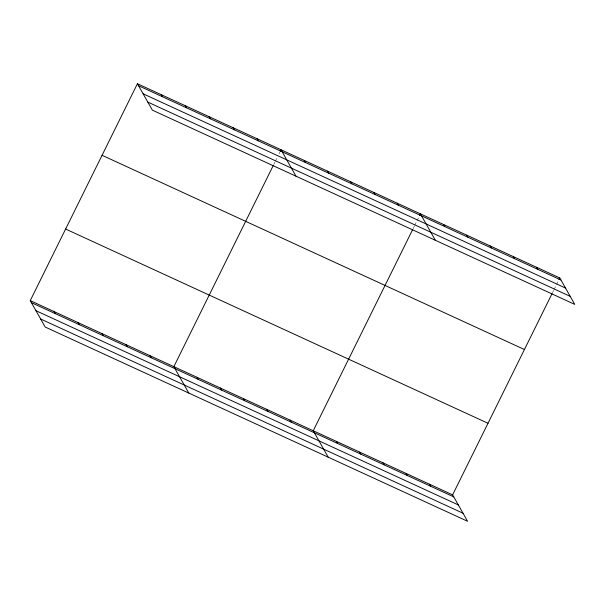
<?xml version="1.0" encoding="UTF-8"?>
<svg xmlns="http://www.w3.org/2000/svg" width="605" height="605" viewBox="0 0 605 605"><rect width="100%" height="100%" fill="white"/><g stroke="black" fill="none" stroke-linecap="round" stroke-linejoin="round"><path stroke-width="0.45" stroke-dasharray="3.02 2.27" d="M273.717 164.575L274.935 162.102M275.343 161.285L277.37 157.171M278.996 153.874L279.812 152.233M413.102 228.667L414.319 226.202M414.727 225.378L419.197 216.333M552.478 292.767L553.704 290.302M554.104 289.477L556.139 285.363M556.547 284.539L558.581 280.425"/><path stroke-width="0.91" d="M30.25 300.617L452.623 494.852L467.574 521.276L45.201 327.04L30.25 300.617L137.426 83.724L559.799 277.96L574.75 304.383L152.377 110.148L137.426 83.724M273.309 165.392L173.854 366.653L188.805 393.084M280.221 151.409L281.03 149.768L295.981 176.191M412.693 229.492L313.239 430.752L328.19 457.176M419.605 215.509L420.414 213.86L435.366 240.291M452.623 494.852L552.078 293.591M558.982 279.601L559.799 277.96M138.575 85.759L560.948 279.994M143.128 93.805L565.501 288.041M147.824 102.101L570.197 296.337M102.056 155.296L524.429 349.531M65.62 229.038L487.993 423.273M31.399 302.651L453.773 496.879M35.952 310.698L458.325 504.933M40.648 318.994L463.022 513.229M536.567 267.274L537.716 269.308M513.335 256.596L514.484 258.63M490.111 245.91L491.26 247.944M466.878 235.224L468.028 237.258M443.647 224.546L444.796 226.58M397.183 203.182L398.332 205.216M373.95 192.496L375.108 194.53M350.726 181.81L351.876 183.844M327.494 171.132L328.644 173.166M304.262 160.446L305.412 162.48M257.095 138.757L258.244 140.791M233.159 127.753L234.316 129.788M429.391 484.166L430.541 486.201M209.232 116.742L210.381 118.777M406.159 473.481L407.316 475.515M185.296 105.739L186.446 107.773M382.935 462.802L384.084 464.837M161.361 94.728L162.511 96.762M359.703 452.117L360.852 454.151M336.471 441.438L337.62 443.465M290.007 420.067L291.164 422.101M266.782 409.388L267.932 411.423M243.55 398.703L244.7 400.737M220.318 388.017L221.468 390.051M197.086 377.338L198.236 379.373M149.919 355.649L151.076 357.684M125.991 344.638L127.141 346.673M102.056 333.635L103.205 335.669M78.121 322.631L79.27 324.658M54.185 311.62L55.335 313.655"/></g></svg>
